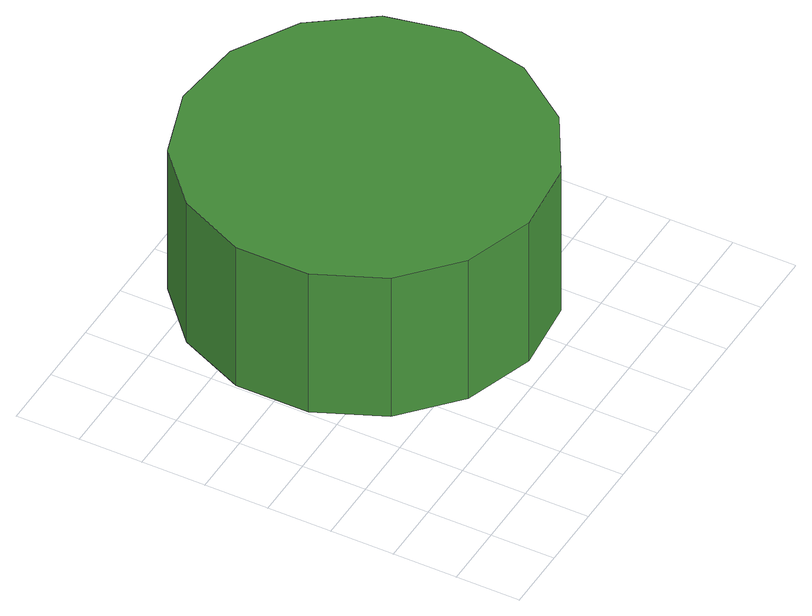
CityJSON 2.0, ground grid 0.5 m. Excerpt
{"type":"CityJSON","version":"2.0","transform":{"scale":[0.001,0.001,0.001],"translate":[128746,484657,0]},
"CityObjects":{
"tree1":{"type":"SolitaryVegetationObject","attributes":{"function":"something"},"geometry":[{"type":"MultiSurface","lod":"1","boundaries":[[[0,1,2,3,4,5,6,7,8,9,10,11,12,13,14]],[[15,16,17,18,19,20,21,22,23,24,25,26,27,28,29]],[[0,29,28,1]],[[1,28,27,2]],[[2,27,26,3]],[[3,26,25,4]],[[4,25,24,5]],[[5,24,23,6]],[[6,23,22,7]],[[7,22,21,8]],[[8,21,20,9]],[[9,20,19,10]],[[10,19,18,11]],[[11,18,17,12]],[[12,17,16,13]],[[13,16,15,14]],[[14,15,29,0]]]}]}
},
"vertices":[
[3258,2027,2134],[3138,2590,2134],[2800,3055,2134],[2302,3342,2134],[1730,3403,2134],[1183,3225,2134],[756,2840,2134],[522,2315,2134],[522,1739,2134],[756,1214,2134],[1183,829,2134],[1730,651,2134],[2302,711,2134],[2800,999,2134],[3138,1464,2134],[3138,1464,844],[2800,999,844],[2302,711,844],[1730,651,844],[1183,829,844],[756,1214,844],[522,1739,844],[522,2315,844],[756,2840,844],[1183,3225,844],[1730,3403,844],[2302,3342,844],[2800,3055,844],[3138,2590,844],[3258,2027,844]
]}
